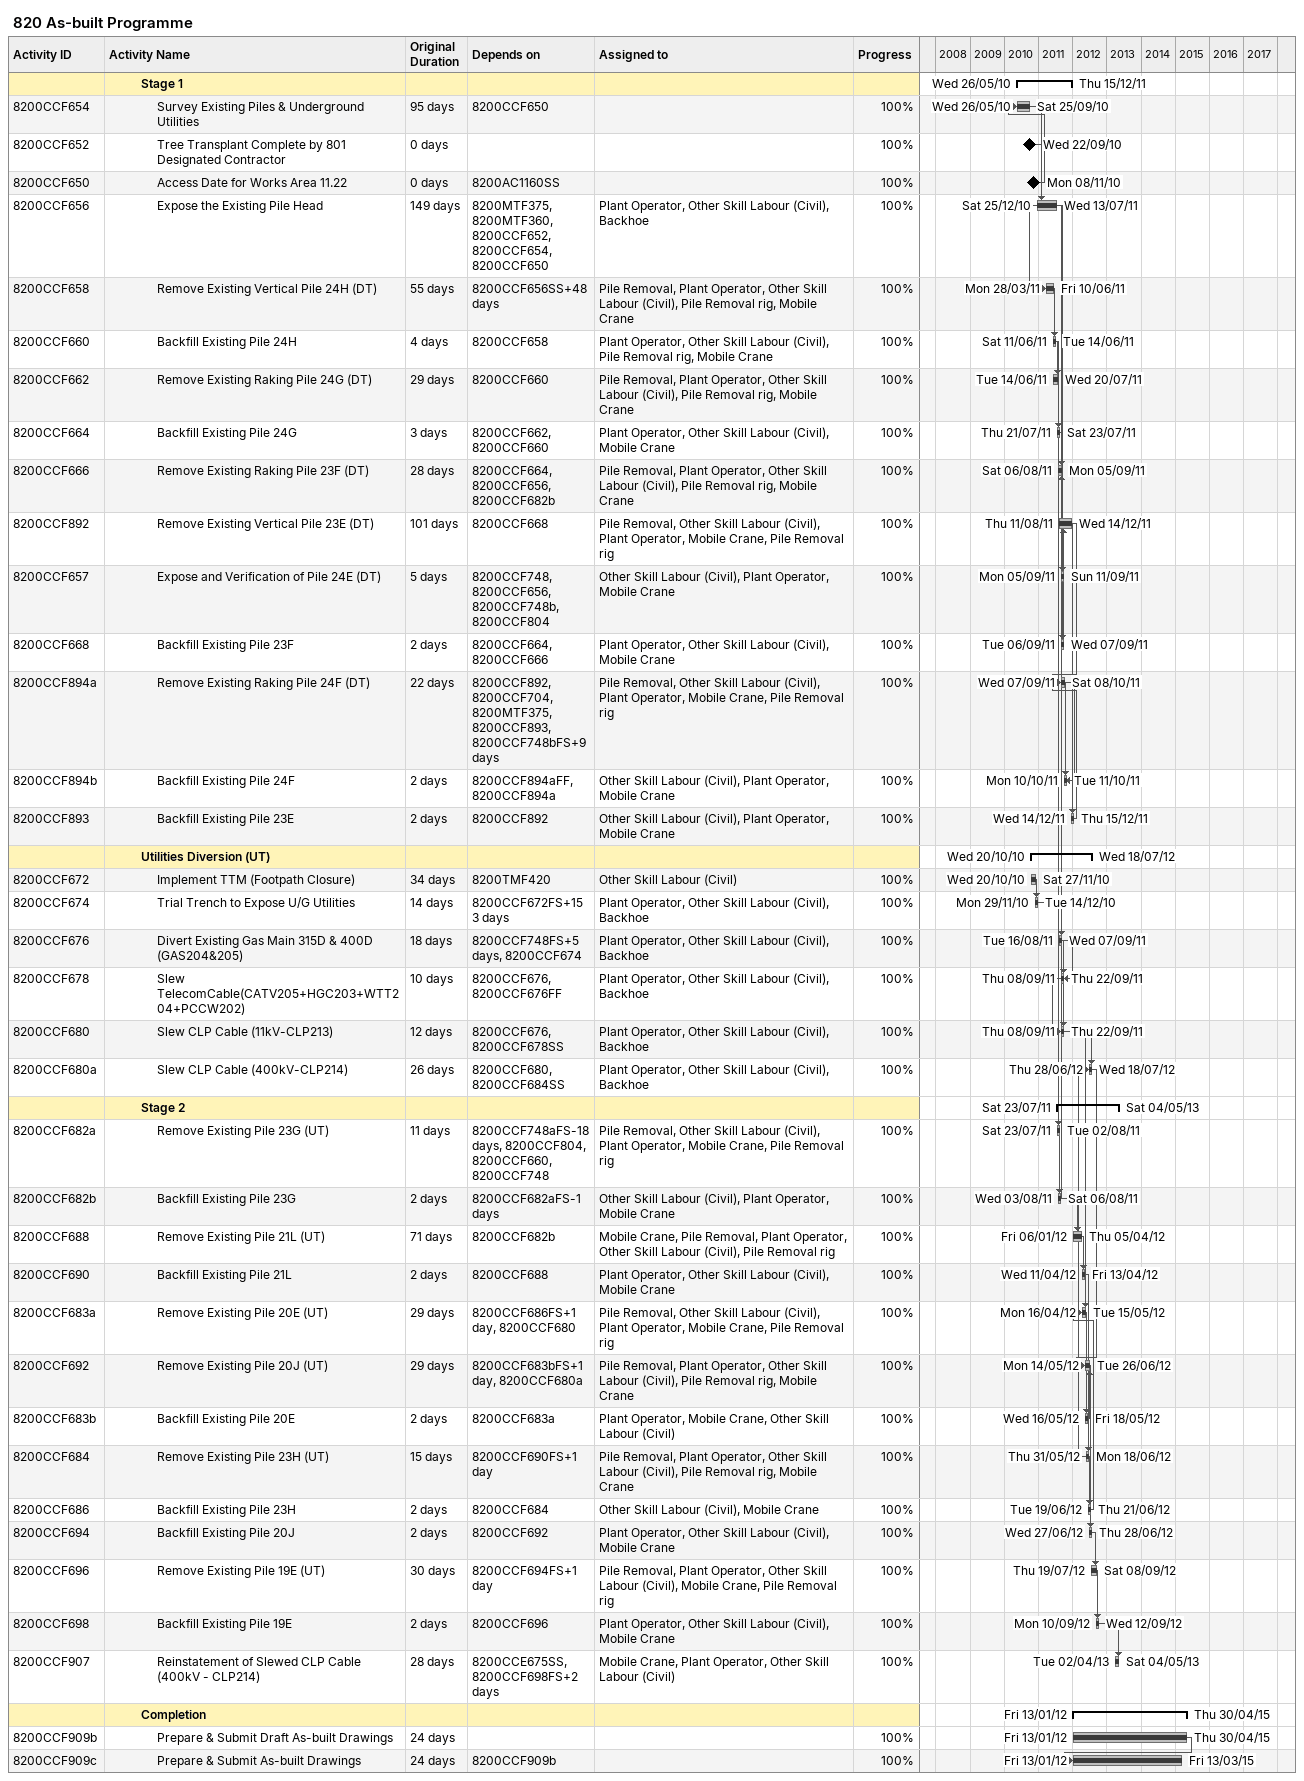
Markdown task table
820 As-built Programme

| ID | Level | Task | Original duration | Start | Finish | Predecessors | Resources | % complete |
|---|---|---|---|---|---|---|---|---|
|  | 3 | **Stage 1** |  | 2010-05-26 | 2011-12-15 |  |  |  |
| 8200CCF654 | 4 | Survey Existing Piles & Underground Utilities | 95d | 2010-05-26 | 2010-09-25 | 8200CCF650 |  | 100 |
| 8200CCF652 | 4 | Tree Transplant Complete by 801 Designated Contractor | 0d | 2010-09-22 | 2010-09-22 |  |  | 100 |
| 8200CCF650 | 4 | Access Date for Works Area 11.22 | 0d | 2010-11-08 | 2010-11-08 | 8200AC1160SS |  | 100 |
| 8200CCF656 | 4 | Expose the Existing Pile Head | 149d | 2010-12-25 | 2011-07-13 | 8200MTF375, 8200MTF360, 8200CCF652, 8200CCF654, 8200CCF650 | Plant Operator, Other Skill Labour (Civil), Backhoe | 100 |
| 8200CCF658 | 4 | Remove Existing Vertical Pile 24H (DT) | 55d | 2011-03-28 | 2011-06-10 | 8200CCF656SS+48d | Pile Removal, Plant Operator, Other Skill Labour (Civil), Pile Removal rig, Mobile Crane | 100 |
| 8200CCF660 | 4 | Backfill Existing Pile 24H | 4d | 2011-06-11 | 2011-06-14 | 8200CCF658 | Plant Operator, Other Skill Labour (Civil), Pile Removal rig, Mobile Crane | 100 |
| 8200CCF662 | 4 | Remove Existing Raking Pile 24G (DT) | 29d | 2011-06-14 | 2011-07-20 | 8200CCF660 | Pile Removal, Plant Operator, Other Skill Labour (Civil), Pile Removal rig, Mobile Crane | 100 |
| 8200CCF664 | 4 | Backfill Existing Pile 24G | 3d | 2011-07-21 | 2011-07-23 | 8200CCF662, 8200CCF660 | Plant Operator, Other Skill Labour (Civil), Mobile Crane | 100 |
| 8200CCF666 | 4 | Remove Existing Raking Pile 23F (DT) | 28d | 2011-08-06 | 2011-09-05 | 8200CCF664, 8200CCF656, 8200CCF682b | Pile Removal, Plant Operator, Other Skill Labour (Civil), Pile Removal rig, Mobile Crane | 100 |
| 8200CCF892 | 4 | Remove Existing Vertical Pile 23E (DT) | 101d | 2011-08-11 | 2011-12-14 | 8200CCF668 | Pile Removal, Other Skill Labour (Civil), Plant Operator, Mobile Crane, Pile Removal rig | 100 |
| 8200CCF657 | 4 | Expose and Verification of Pile 24E (DT) | 5d | 2011-09-05 | 2011-09-11 | 8200CCF748, 8200CCF656, 8200CCF748b, 8200CCF804 | Other Skill Labour (Civil), Plant Operator, Mobile Crane | 100 |
| 8200CCF668 | 4 | Backfill Existing Pile 23F | 2d | 2011-09-06 | 2011-09-07 | 8200CCF664, 8200CCF666 | Plant Operator, Other Skill Labour (Civil), Mobile Crane | 100 |
| 8200CCF894a | 4 | Remove Existing Raking Pile 24F (DT) | 22d | 2011-09-07 | 2011-10-08 | 8200CCF892, 8200CCF704, 8200MTF375, 8200CCF893, 8200CCF748bFS+9d | Pile Removal, Other Skill Labour (Civil), Plant Operator, Mobile Crane, Pile Removal rig | 100 |
| 8200CCF894b | 4 | Backfill Existing Pile 24F | 2d | 2011-10-10 | 2011-10-11 | 8200CCF894aFF, 8200CCF894a | Other Skill Labour (Civil), Plant Operator, Mobile Crane | 100 |
| 8200CCF893 | 4 | Backfill Existing Pile 23E | 2d | 2011-12-14 | 2011-12-15 | 8200CCF892 | Other Skill Labour (Civil), Plant Operator, Mobile Crane | 100 |
|  | 3 | **Utilities Diversion (UT)** |  | 2010-10-20 | 2012-07-18 |  |  |  |
| 8200CCF672 | 4 | Implement TTM (Footpath Closure) | 34d | 2010-10-20 | 2010-11-27 | 8200TMF420 | Other Skill Labour (Civil) | 100 |
| 8200CCF674 | 4 | Trial Trench to Expose U/G Utilities | 14d | 2010-11-29 | 2010-12-14 | 8200CCF672FS+153d | Plant Operator, Other Skill Labour (Civil), Backhoe | 100 |
| 8200CCF676 | 4 | Divert Existing Gas Main 315D & 400D (GAS204&205) | 18d | 2011-08-16 | 2011-09-07 | 8200CCF748FS+5d, 8200CCF674 | Plant Operator, Other Skill Labour (Civil), Backhoe | 100 |
| 8200CCF678 | 4 | Slew TelecomCable(CATV205+HGC203+WTT204+PCCW202) | 10d | 2011-09-08 | 2011-09-22 | 8200CCF676, 8200CCF676FF | Plant Operator, Other Skill Labour (Civil), Backhoe | 100 |
| 8200CCF680 | 4 | Slew CLP Cable (11kV-CLP213) | 12d | 2011-09-08 | 2011-09-22 | 8200CCF676, 8200CCF678SS | Plant Operator, Other Skill Labour (Civil), Backhoe | 100 |
| 8200CCF680a | 4 | Slew CLP Cable (400kV-CLP214) | 26d | 2012-06-28 | 2012-07-18 | 8200CCF680, 8200CCF684SS | Plant Operator, Other Skill Labour (Civil), Backhoe | 100 |
|  | 3 | **Stage 2** |  | 2011-07-23 | 2013-05-04 |  |  |  |
| 8200CCF682a | 4 | Remove Existing Pile 23G (UT) | 11d | 2011-07-23 | 2011-08-02 | 8200CCF748aFS-18d, 8200CCF804, 8200CCF660, 8200CCF748 | Pile Removal, Other Skill Labour (Civil), Plant Operator, Mobile Crane, Pile Removal rig | 100 |
| 8200CCF682b | 4 | Backfill Existing Pile 23G | 2d | 2011-08-03 | 2011-08-06 | 8200CCF682aFS-1d | Other Skill Labour (Civil), Plant Operator, Mobile Crane | 100 |
| 8200CCF688 | 4 | Remove Existing Pile 21L (UT) | 71d | 2012-01-06 | 2012-04-05 | 8200CCF682b | Mobile Crane, Pile Removal, Plant Operator, Other Skill Labour (Civil), Pile Removal rig | 100 |
| 8200CCF690 | 4 | Backfill Existing Pile 21L | 2d | 2012-04-11 | 2012-04-13 | 8200CCF688 | Plant Operator, Other Skill Labour (Civil), Mobile Crane | 100 |
| 8200CCF683a | 4 | Remove Existing Pile 20E (UT) | 29d | 2012-04-16 | 2012-05-15 | 8200CCF686FS+1d, 8200CCF680 | Pile Removal, Other Skill Labour (Civil), Plant Operator, Mobile Crane, Pile Removal rig | 100 |
| 8200CCF692 | 4 | Remove Existing Pile 20J (UT) | 29d | 2012-05-14 | 2012-06-26 | 8200CCF683bFS+1d, 8200CCF680a | Pile Removal, Plant Operator, Other Skill Labour (Civil), Pile Removal rig, Mobile Crane | 100 |
| 8200CCF683b | 4 | Backfill Existing Pile 20E | 2d | 2012-05-16 | 2012-05-18 | 8200CCF683a | Plant Operator, Mobile Crane, Other Skill Labour (Civil) | 100 |
| 8200CCF684 | 4 | Remove Existing Pile 23H (UT) | 15d | 2012-05-31 | 2012-06-18 | 8200CCF690FS+1d | Pile Removal, Plant Operator, Other Skill Labour (Civil), Pile Removal rig, Mobile Crane | 100 |
| 8200CCF686 | 4 | Backfill Existing Pile 23H | 2d | 2012-06-19 | 2012-06-21 | 8200CCF684 | Other Skill Labour (Civil), Mobile Crane | 100 |
| 8200CCF694 | 4 | Backfill Existing Pile 20J | 2d | 2012-06-27 | 2012-06-28 | 8200CCF692 | Plant Operator, Other Skill Labour (Civil), Mobile Crane | 100 |
| 8200CCF696 | 4 | Remove Existing Pile 19E (UT) | 30d | 2012-07-19 | 2012-09-08 | 8200CCF694FS+1d | Pile Removal, Plant Operator, Other Skill Labour (Civil), Mobile Crane, Pile Removal rig | 100 |
| 8200CCF698 | 4 | Backfill Existing Pile 19E | 2d | 2012-09-10 | 2012-09-12 | 8200CCF696 | Plant Operator, Other Skill Labour (Civil), Mobile Crane | 100 |
| 8200CCF907 | 4 | Reinstatement of Slewed CLP Cable (400kV - CLP214) | 28d | 2013-04-02 | 2013-05-04 | 8200CCE675SS, 8200CCF698FS+2d | Mobile Crane, Plant Operator, Other Skill Labour (Civil) | 100 |
|  | 3 | **Completion** |  | 2012-01-13 | 2015-04-30 |  |  |  |
| 8200CCF909b | 4 | Prepare & Submit Draft As-built Drawings | 24d | 2012-01-13 | 2015-04-30 |  |  | 100 |
| 8200CCF909c | 4 | Prepare & Submit As-built Drawings | 24d | 2012-01-13 | 2015-03-13 | 8200CCF909b |  | 100 |
